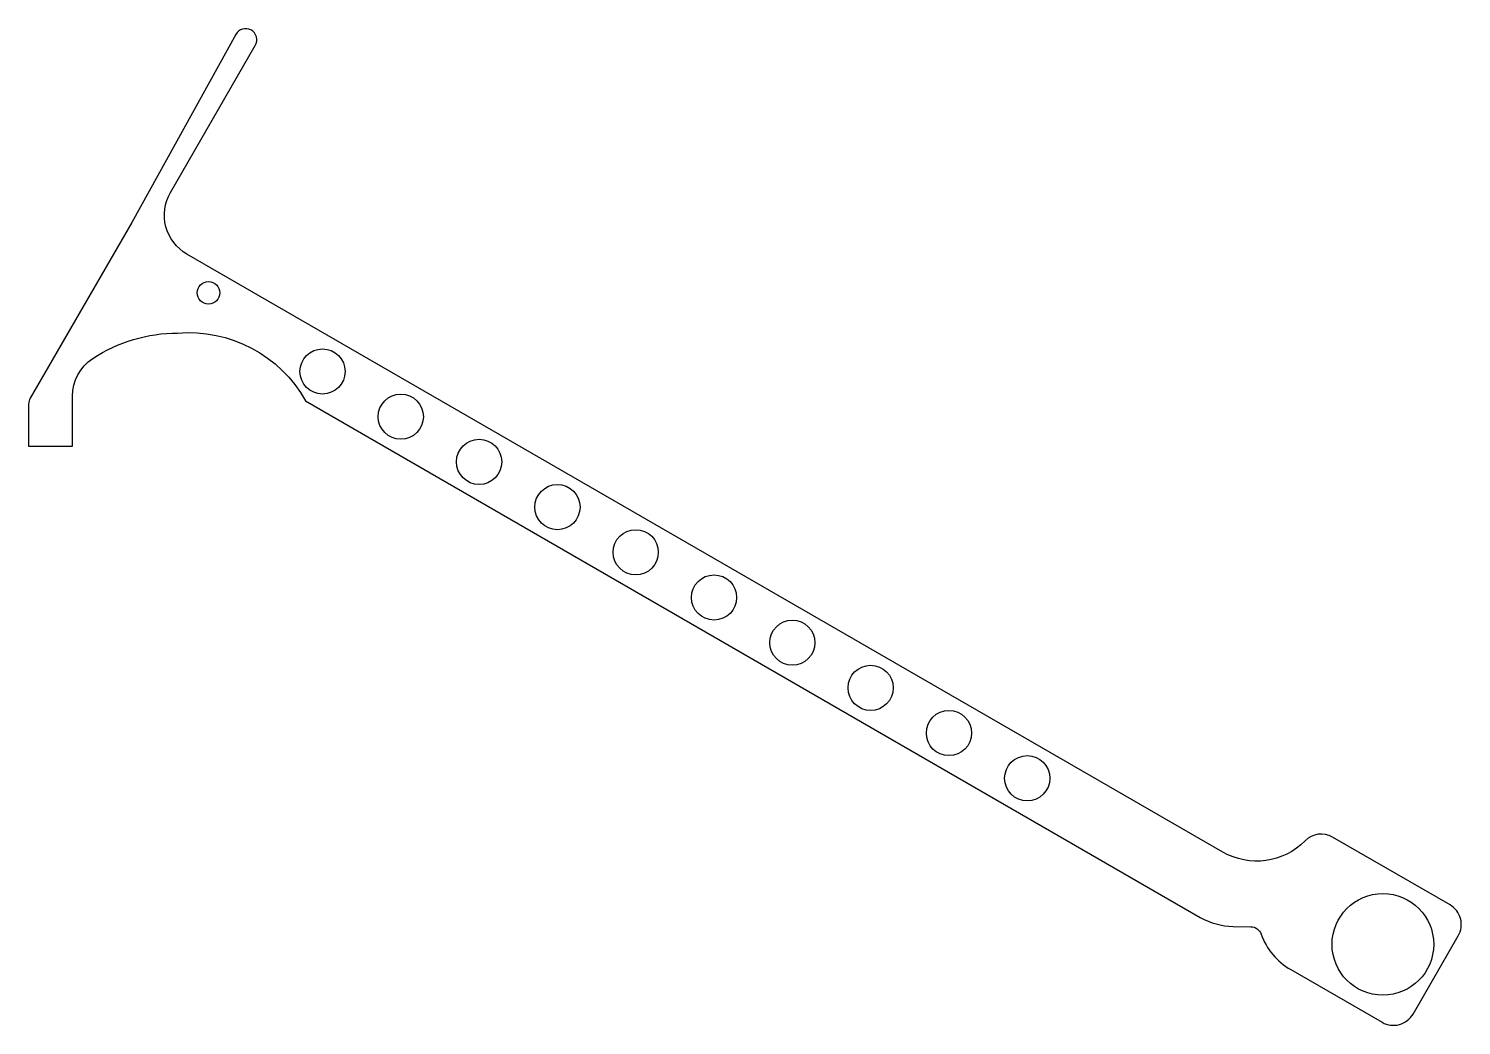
# Model space of a CAD drawing. Header units: inches. Extents: x -3.1 to 12.8, y -6.9 to 4.1.
import ezdxf

# ---------------------------------------------------------------- set-up
doc = ezdxf.new("R2010")
doc.units = ezdxf.units.IN
doc.header["$MEASUREMENT"] = 0

msp = doc.modelspace()

# ---------------------------------------------------------------- linework, layer by layer
msp.add_lwpolyline([(-1.414, 0.75, -0.294349), (0, 0), (9.896, -5.714, 0.127216), (10.258, -5.814), (10.453, -5.817, -0.310175), (10.568, -5.9, 0.176013), (10.897, -6.292), (11.908, -6.875, 0.414214), (12.249, -6.783), (12.749, -5.917, 0.414214), (12.658, -5.576), (11.359, -4.826, 0.341999), (11.055, -4.867, -0.341999), (10.145, -4.991), (-1.311, 1.623, -0.414214), (-1.494, 2.306), (-0.556, 3.931, 0.419519), (-0.603, 4.103, 0.40888), (-0.771, 4.053), (-1.921, 1.975), (-3.045, 0.029, 0.131652), (-3.062, -0.033), (-3.062, -0.5), (-2.578, -0.5), (-2.578, 0.051, -0.252361), (-2.353, 0.469, -0.146535)], format="xyb", close=True)
for centre, radius in [((-1.072, 1.196), 0.125), ((0.188, 0.325), 0.25), ((1.054, -0.175), 0.25), ((1.92, -0.675), 0.25), ((2.786, -1.175), 0.25), ((3.652, -1.675), 0.25), ((4.518, -2.175), 0.25), ((5.384, -2.675), 0.25), ((6.25, -3.175), 0.25), ((7.116, -3.675), 0.25), ((7.982, -4.175), 0.25), ((11.915, -6.013), 0.562)]:
    msp.add_circle(centre, radius)

doc.saveas('drawing.dxf')
